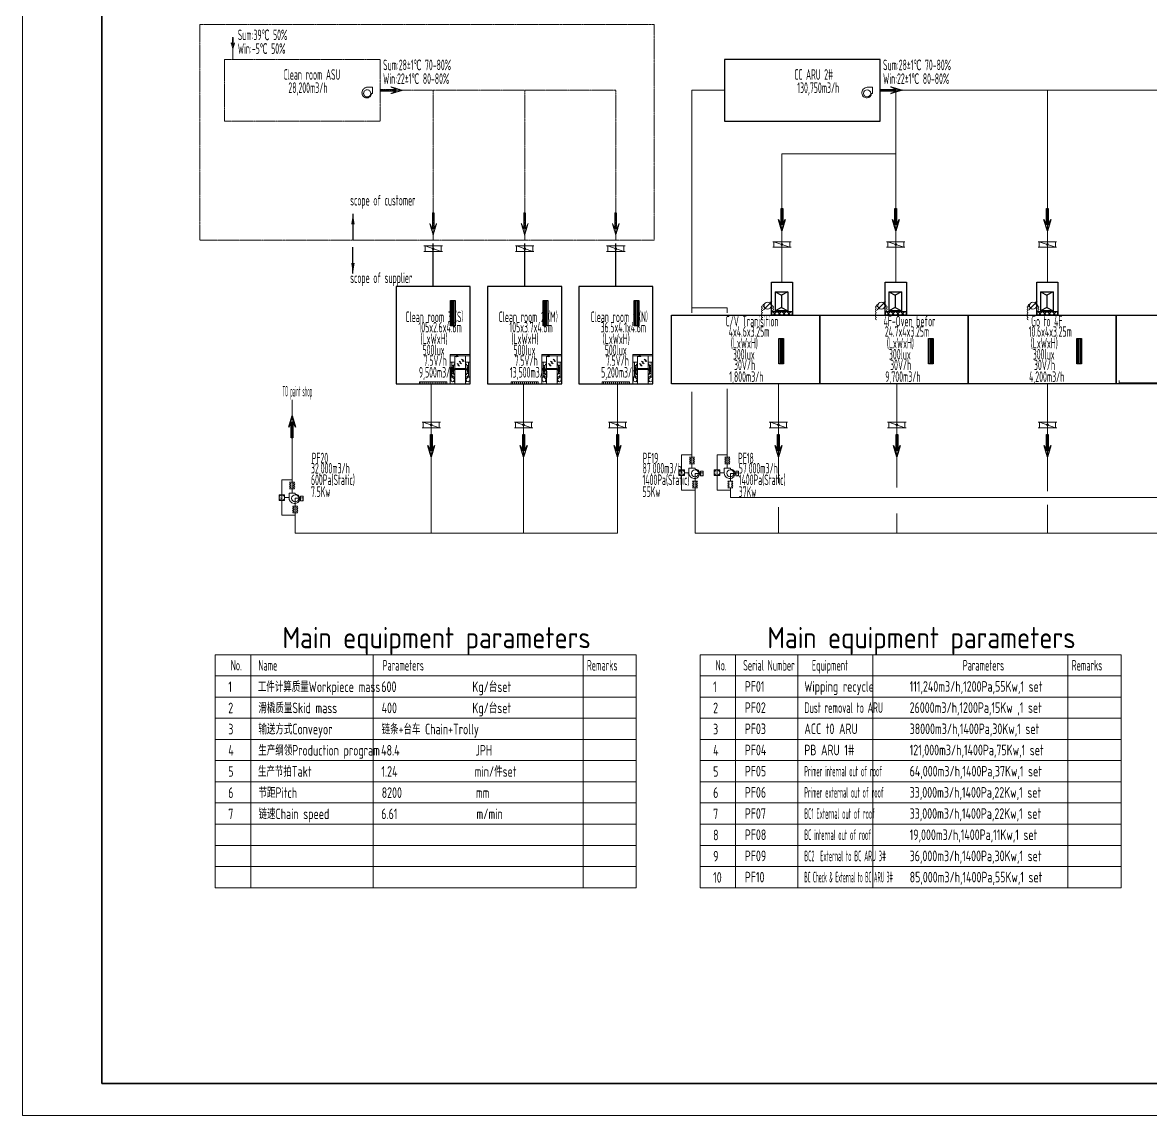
# Model space of a CAD drawing. Header units: millimetres. Extents: x 107215 to 233365, y -8722 to 80378.
# Drawn here: x 107215 to 160467, y -8722 to 42866 of the extents above; entities that cross this region are included whole.
import ezdxf

# ---------------------------------------------------------------- set-up
doc = ezdxf.new("R2010")
doc.units = ezdxf.units.MM
doc.header["$LTSCALE"] = 2
doc.linetypes.add('PHANTOM', pattern=[5.5, 3, -0.5, 0.5, -0.5, 0.5, -0.5])
doc.layers.get('0').update_dxf_attribs({"lineweight": 30})
for name, color, linetype, lineweight in [('01-粗实线', 3, 'Continuous', 25), ('02-细实线', 2, 'Continuous', 13), ('06-双点划线', 4, 'PHANTOM', 13), ('07-尺寸线', 2, 'Continuous', 13), ('08-文本', 2, 'Continuous', 13), ('图框', 7, 'Continuous', 35)]:
    doc.layers.add(name, color=color, linetype=linetype, lineweight=lineweight)
doc.layers.add('09-不打印层', color=6, linetype='Continuous', lineweight=13, plot=False)
doc.styles.add('工程字', font='gbenor.shx', dxfattribs={"bigfont": 'gbcbig.shx'})
doc.styles.add('标准', font='gbenor.shx', dxfattribs={"bigfont": 'gbcbig.shx'})
doc.dimstyles.new('PY-0100', dxfattribs={"dimscale": 100, "dimtxt": 5, "dimasz": 2.5, "dimexe": 1.5, "dimexo": 1.5, "dimgap": 2, "dimtad": 1, "dimdec": 0, "dimzin": 12, "dimdsep": 46, "dimtxsty": '工程字', "dimblk": 'OPEN30', "dimcen": 2.5, "dimdle": 5, "dimclrd": 2, "dimclre": 2, "dimclrt": 2, "dimadec": 0, "dimazin": 2, "dimtfac": 1, "dimtdec": 0, "dimtix": 1, "dimtmove": 2, "dimatfit": 3, "dimfxl": 1, "dimtfill": 1, "dimtolj": 1, "dimarcsym": 0})

# ---------------------------------------------------------------- blocks, each defined once
blk = doc.blocks.new('A$C4be98560')
at = {"layer": '02-细实线'}
for p, q in [((872, 263), (0, 263)), ((872, 0), (0, 0))]:
    blk.add_line(p, q, dxfattribs=at)
at = {"layer": '02-细实线', "ltscale": 2}
blk.add_line((814, 0), (57, 263), dxfattribs=at)
blk.add_line((814, 0), (57, 263), dxfattribs=at)
blk.add_lwpolyline([(814, 263), (814, 0), (57, 0), (57, 263)], close=True, dxfattribs=at)
blk.add_lwpolyline([(814, 263), (814, 0), (57, 0), (57, 263)], close=True, dxfattribs=at)
blk.add_circle((436, 132), 44.9, dxfattribs=at)
blk.add_circle((436, 132), 44.9, dxfattribs=at)
blk = doc.blocks.new('C$51A9D12799D94EEBA75711500ADBCD73_2')
for p, q in [((0, 900), (600, 900)), ((0, 900), (300, 740)), ((0, 900), (0, 0)), ((600, 900), (300, 740)), ((300, 740), (300, 160)), ((600, 900), (600, 0)), ((300, 160), (0, 0)), ((600, 0), (0, 0)), ((300, 160), (600, 0))]:
    blk.add_line(p, q)
blk = doc.blocks.new('指针压差表')
at = {"ltscale": 5}
for q in [(196, -30), (-111, 327), (-155, 280)]:
    blk.add_line((-196, 363), q, dxfattribs=at)
blk.add_circle((0, 167), 167, dxfattribs=at)
for centre, start, end in [((-224, 111), 90, 270), ((-224, 0), 90, 270), ((-169, 160), 80.4676, 284.196), ((169, 174), 260.4786, 104.2085), ((224, 111), 270, 90), ((224, 0), 270, 90), ((224, -111), 270, 90), ((224, -222), 270, 90), ((224, -333), 270, 90), ((224, -333), 270, 90), ((224, -444), 270, 90)]:
    blk.add_arc(centre, 55.5, start, end, dxfattribs=at)
blk = doc.blocks.new('A$C0f124d09')
at = {"layer": '08-文本'}
h = blk.add_hatch(dxfattribs=at)
h.set_pattern_fill('多孔材料', color=256, scale=17.5, style=0)
h.set_pattern_definition([(45, (-370853.901, -147057.784), (-15.4679608, 15.4679608), []), (135, (-370853.901, -147057.784), (-15.4679608, -15.4679608), [])])
h.paths.add_polyline_path([(231, 336), (231, 91), (245, 91), (245, 336)])
h = blk.add_hatch(dxfattribs=at)
h.set_pattern_fill('多孔材料', color=256, scale=17.5, style=0)
h.set_pattern_definition([(135, (371903.901, -147057.784), (15.4679608, 15.4679608), []), (45, (371903.901, -147057.784), (15.4679608, -15.4679608), [])])
h.paths.add_polyline_path([(819, 336), (819, 91), (805, 91), (805, 336)])
for p, q in [((1050, 1540), (0, 1540)), ((0, 1540), (0, 0)), ((1050, 1470), (0, 1470)), ((245, 1470), (245, 0)), ((266, 1456), (268, 1456)), ((266, 1455), (268, 1455)), ((266, 1434), (268, 1434)), ((266, 1434), (268, 1434)), ((268, 1462), (407, 1462)), ((268, 1458), (268, 1456)), ((268, 1455), (268, 1453)), ((268, 1434), (268, 1436)), ((268, 1431), (268, 1434)), ((407, 1427), (268, 1427)), ((269, 1458), (269, 1456)), ((269, 1456), (271, 1456)), ((269, 1455), (269, 1453)), ((269, 1455), (271, 1455)), ((269, 1434), (269, 1436)), ((269, 1434), (271, 1434)), ((269, 1434), (271, 1434)), ((269, 1431), (269, 1434)), ((274, 1458), (274, 1459)), ((274, 1459), (275, 1459)), ((275, 1458), (274, 1458)), ((274, 1456), (274, 1457)), ((274, 1457), (275, 1457)), ((275, 1456), (274, 1456)), ((274, 1433), (274, 1432)), ((275, 1433), (274, 1433)), ((274, 1432), (274, 1430)), ((274, 1432), (275, 1432)), ((275, 1432), (274, 1432)), ((274, 1430), (275, 1430)), ((275, 1462), (275, 1427)), ((275, 1457), (275, 1458)), ((275, 1432), (275, 1432)), ((317, 1464), (317, 1467)), ((330, 1464), (317, 1464)), ((318, 1462), (319, 1463)), ((318, 1462), (319, 1463)), ((319, 1463), (327, 1463)), ((319, 1463), (327, 1463)), ((320, 1464), (320, 1463)), ((321, 1464), (326, 1464)), ((321, 1464), (326, 1464)), ((324, 1489), (324, 1489)), ((327, 1464), (327, 1463)), ((328, 1462), (327, 1463)), ((328, 1462), (327, 1463)), ((339, 1494), (330, 1494)), ((335, 1502), (386, 1502)), ((335, 1498), (335, 1502)), ((335, 1500), (386, 1500)), ((335, 1492), (335, 1494)), ((335, 1492), (386, 1492)), ((336, 1490), (386, 1490)), ((336, 1490), (336, 1487)), ((371, 1488), (371, 1504)), ((381, 1496), (380, 1496)), ((381, 1496), (380, 1496)), ((381, 1498), (381, 1496)), ((381, 1496), (381, 1494)), ((382, 1498), (382, 1496)), ((382, 1496), (382, 1494)), ((384, 1496), (382, 1496)), ((384, 1496), (382, 1496)), ((386, 1490), (386, 1502)), ((400, 1462), (400, 1427)), ((406, 1456), (403, 1456)), ((406, 1455), (403, 1455)), ((406, 1434), (403, 1434)), ((406, 1434), (403, 1434)), ((406, 1458), (406, 1456)), ((406, 1458), (406, 1456)), ((408, 1456), (406, 1456)), ((406, 1455), (406, 1453)), ((408, 1455), (406, 1455)), ((406, 1455), (406, 1453)), ((406, 1434), (406, 1436)), ((406, 1434), (406, 1436)), ((406, 1431), (406, 1434)), ((408, 1434), (406, 1434)), ((406, 1431), (406, 1434)), ((408, 1434), (406, 1434)), ((593, 1052), (461, 1184)), ((727, 1166), (595, 1298)), ((677, 1248), (640, 1286)), ((683, 1178), (645, 1216)), ((805, 0), (805, 1470)), ((1050, 0), (1050, 1540)), ((0, 1141), (245, 1141)), ((84, 445), (84, 1141)), ((84, 966), (168, 966)), ((84, 546), (84, 966)), ((84, 966), (168, 546)), ((84, 546), (168, 966)), ((168, 966), (168, 546)), ((208, 1036), (198, 1031)), ((198, 1031), (198, 1013)), ((198, 994), (198, 1013)), ((208, 989), (198, 994)), ((208, 780), (198, 775)), ((198, 775), (198, 756)), ((198, 737), (198, 756)), ((208, 732), (198, 737)), ((245, 1060), (208, 1045)), ((208, 1045), (208, 1013)), ((208, 981), (208, 1013)), ((245, 966), (208, 981)), ((245, 803), (208, 788)), ((208, 788), (208, 756)), ((208, 724), (208, 756)), ((245, 709), (208, 724)), ((218, 1049), (218, 977)), ((218, 792), (218, 720)), ((245, 805), (805, 805)), ((245, 746), (805, 746)), ((488, 931), (356, 1063)), ((438, 1013), (400, 1051)), ((443, 943), (405, 981)), ((544, 1134), (506, 1172)), ((549, 1064), (511, 1102)), ((805, 1141), (1050, 1141)), ((805, 1060), (842, 1045)), ((805, 966), (842, 981)), ((805, 803), (842, 788)), ((805, 709), (842, 724)), ((832, 1049), (832, 977)), ((832, 792), (832, 720)), ((842, 1045), (842, 1013)), ((842, 1036), (852, 1031)), ((842, 981), (842, 1013)), ((842, 989), (852, 994)), ((842, 788), (842, 756)), ((842, 780), (852, 775)), ((842, 724), (842, 756)), ((842, 732), (852, 737)), ((852, 1031), (852, 1013)), ((852, 994), (852, 1013)), ((852, 775), (852, 756)), ((852, 737), (852, 756)), ((966, 966), (882, 966)), ((882, 966), (882, 546)), ((966, 966), (882, 546)), ((966, 546), (882, 966)), ((966, 445), (966, 1141)), ((966, 546), (966, 966)), ((0, 371), (245, 371)), ((0, 0), (1050, 0)), ((27, 243), (27, 371)), ((27, 352), (137, 352)), ((168, 546), (84, 546)), ((158, 371), (84, 445)), ((137, 352), (137, 371)), ((137, 352), (137, 310)), ((208, 523), (198, 518)), ((198, 518), (198, 499)), ((198, 481), (198, 499)), ((208, 476), (198, 481)), ((245, 546), (208, 531)), ((208, 531), (208, 499)), ((208, 467), (208, 499)), ((245, 452), (208, 467)), ((218, 535), (218, 463)), ((231, 336), (245, 336)), ((231, 91), (231, 336)), ((245, 91), (231, 91)), ((245, 336), (245, 91)), ((805, 546), (842, 531)), ((805, 452), (842, 467)), ((805, 371), (1050, 371)), ((819, 336), (805, 336)), ((805, 336), (805, 91)), ((805, 91), (819, 91)), ((819, 91), (819, 336)), ((832, 535), (832, 463)), ((842, 531), (842, 499)), ((842, 523), (852, 518)), ((842, 467), (842, 499)), ((842, 476), (852, 481)), ((852, 518), (852, 499)), ((852, 481), (852, 499)), ((882, 546), (966, 546)), ((892, 371), (966, 445)), ((913, 352), (913, 371)), ((1023, 352), (913, 352)), ((913, 352), (913, 310)), ((1023, 243), (1023, 371))]:
    blk.add_line(p, q, dxfattribs=at)
for points in [[(357, 1498), (329, 1498), (329, 1494), (357, 1494)], [(344, 1500), (347, 1500), (347, 1499), (344, 1499)], [(345, 1499), (347, 1499), (347, 1498), (345, 1498)], [(377, 1498), (357, 1498), (357, 1494), (377, 1494)], [(365, 1500), (376, 1500), (376, 1498), (365, 1498)], [(365, 1492), (376, 1492), (376, 1494), (365, 1494)], [(366, 1498), (375, 1498), (375, 1498), (366, 1498)], [(366, 1494), (375, 1494), (375, 1494), (366, 1494)], [(235, 1022), (228, 1022), (228, 1003), (235, 1003)], [(235, 765), (228, 765), (228, 747), (235, 747)], [(816, 1022), (822, 1022), (822, 1003), (816, 1003)], [(816, 765), (822, 765), (822, 747), (816, 747)], [(235, 509), (228, 509), (228, 490), (235, 490)], [(816, 509), (822, 509), (822, 490), (816, 490)]]:
    blk.add_lwpolyline(points, close=True, dxfattribs=at)
for points in [[(330, 1493), (330, 1494), (334, 1494), (334, 1492)], [(766, 782), (640, 782)], [(640, 769), (766, 769)]]:
    blk.add_lwpolyline(points, dxfattribs=at)
blk.add_lwpolyline([(372, 1457), (377, 1457, -0.414214), (379, 1455), (379, 1434, -0.414214), (377, 1433), (372, 1433, -0.414214), (370, 1434), (370, 1455, -0.414214)], format="xyb", close=True, dxfattribs=at)
for centre, radius in [((269, 1456), 3.5), ((269, 1434), 3.5), ((382, 1496), 3.01), ((406, 1456), 3.5), ((406, 1434), 3.5)]:
    blk.add_circle(centre, radius, dxfattribs=at)
for centre, radius, start, end in [((305, 1445), 43.5, 159.51491, 200.48509), ((268, 1459), 3.5, 90, 159.51491), ((268, 1431), 3.5, 200.48509, 270), ((269, 1456), 2.58, 172.19003, 187.80997), ((269, 1434), 2.58, 172.19003, 187.80997), ((269, 1456), 2.58, 82.19003, 97.80997), ((269, 1456), 2.58, 262.19003, 277.80997), ((269, 1434), 2.58, 82.19003, 97.80997), ((269, 1434), 2.58, 262.19003, 277.80997), ((269, 1456), 2.58, 352.19003, 7.80997), ((269, 1434), 2.58, 352.19003, 7.80997), ((324, 1473), 23.9, 207.35603, 269.38508), ((324, 1416), 23.9, 90.61492, 152.64397), ((324, 1428), 9.25, 186.5653, 262.67516), ((323, 1473), 23.9, 270.61489, 332.64397), ((323, 1416), 23.9, 27.35603, 89.38511), ((322, 1428), 8.96, 276.69649, 355.02076), ((331, 1482), 10.3, 99.69703, 137.48929), ((334, 1476), 14.6, 107.65004, 133.86607), ((346, 1496), 3.01, 229.87631, 310.12369), ((382, 1496), 2.58, 172.19003, 187.80997), ((382, 1496), 2.58, 82.19003, 97.80997), ((382, 1496), 2.58, 262.19003, 277.80997), ((381, 1496), 2.58, 352.19003, 7.80997), ((406, 1456), 2.58, 172.19003, 187.80997), ((406, 1434), 2.58, 172.19003, 187.80997), ((406, 1456), 2.58, 82.19003, 97.80997), ((406, 1456), 2.58, 262.19003, 277.80997), ((406, 1434), 2.58, 82.19003, 97.80997), ((406, 1434), 2.58, 262.19003, 277.80997), ((407, 1459), 3.5, 20.48509, 90), ((407, 1431), 3.5, 270, 339.51491), ((406, 1456), 2.58, 352.19003, 7.80997), ((406, 1434), 2.58, 352.19003, 7.80997), ((369, 1445), 43.5, 339.51491, 20.48509), ((214, 1013), 16.8, 33.42057, 75.70789), ((214, 1013), 16.8, 284.29211, 326.57943), ((214, 756), 16.8, 33.42057, 75.70789), ((214, 756), 16.8, 284.29211, 326.57943), ((640, 776), 15.4, 24.14774, 335.85226), ((640, 776), 6.3, 90, 270), ((766, 776), 15.4, 204.14774, 155.85226), ((766, 776), 6.3, 270, 90), ((836, 1013), 16.8, 104.29211, 146.57943), ((836, 1013), 16.8, 213.42057, 255.70789), ((836, 756), 16.8, 104.29211, 146.57943), ((836, 756), 16.8, 213.42057, 255.70789), ((122, 212), 99.4, 161.48626, 80.83258), ((214, 499), 16.8, 33.42057, 75.70789), ((214, 499), 16.8, 284.29211, 326.57943), ((836, 499), 16.8, 104.29211, 146.57943), ((836, 499), 16.8, 213.42057, 255.70789), ((928, 212), 99.4, 99.16742, 18.51374)]:
    blk.add_arc(centre, radius, start, end, dxfattribs=at)
for centre, start_param in [((332, 1490), 3.141593), ((332, 1487), 2.694838)]:
    blk.add_ellipse(centre, major_axis=(-4.72, 0), ratio=0.5606, start_param=start_param, end_param=5.230422, dxfattribs=at)
for points in [[(324, 1486), (321, 1482), (319, 1479), (318, 1475), (318, 1471), (318, 1467), (317, 1464)], [(336, 1486), (334, 1482), (331, 1479), (330, 1475), (330, 1471), (330, 1467), (330, 1464)]]:
    blk.add_spline(points, degree=3, dxfattribs=at)
blk.add_open_spline([(318, 1470), (318, 1469), (317, 1468), (317, 1467)], degree=3, dxfattribs=at)
blk.add_open_spline([(324, 1489), (323, 1488), (321, 1486), (319, 1483), (318, 1479), (317, 1475), (318, 1473), (318, 1474)], degree=3, knots=[0, 0, 0, 0, 6.016743, 11.924245, 17.980547, 22.935487, 26.026539, 26.026539, 26.026539, 26.026539], dxfattribs=at)
blk = doc.blocks.new('$CAXA_FRAME_13B17AC1$')
at = {"layer": '09-不打印层'}
for p, q in [((-420.5, 297), (-420.5, -297)), ((-420.5, -297), (420.5, -297))]:
    blk.add_line(p, q, dxfattribs=at)
at = {"layer": '图框'}
for p, q in [((-395.5, 287), (-395.5, -287)), ((-395.5, -287), (410.5, -287))]:
    blk.add_line(p, q, dxfattribs=at)
blk = doc.blocks.new('_Open30')
at = {"color": 0, "linetype": 'ByBlock', "lineweight": -2}
for p, q in [((-1, 0.27), (0, 0)), ((0, 0), (-1, -0.27)), ((0, 0), (-1, 0))]:
    blk.add_line(p, q, dxfattribs=at)
blk = doc.blocks.new('C$A0C62D45F54B416E9F87B461674620F3_3')
at = {"layer": '08-文本'}
for p, q in [((822, 0), (410, -3)), ((822, -484), (739, -484)), ((822, 0), (822, -484))]:
    blk.add_line(p, q, dxfattribs=at)
blk.add_circle((409, -484), 279, dxfattribs=at)
for centre, radius, start, end in [((441, -443), 441, 94.07524, 185.3009), ((380, -459), 379, 183.77682, 274.49488), ((397, -495), 342, 272.23035, 1.93998)]:
    blk.add_arc(centre, radius, start, end, dxfattribs=at)
blk = doc.blocks.new('C$554F49C270534FEF9F7782F15CA40145_3')
at = {"layer": '08-文本'}
for p, q in [((0, 655), (655, 655)), ((0, 0), (0, 655)), ((655, 327), (0, 327)), ((0, 0), (655, 0)), ((655, 0), (655, 655))]:
    blk.add_line(p, q, dxfattribs=at)
blk.add_circle((327, 327), 327, dxfattribs=at)
at = {"layer": '08-文本', "style": '标准'}
blk.add_text('PDS', height=200, dxfattribs=at).set_placement((145, 406))

msp = doc.modelspace()

# ---------------------------------------------------------------- hatches: boundary and pattern name
at = {"layer": '02-细实线', "linetype": 'Continuous'}
h = msp.add_hatch(dxfattribs=at)
h.set_pattern_fill('ANSI31', color=256, angle=-90, style=0, pattern_type=0)
h.set_pattern_definition([(270, (-12566.82, 434881.77), (95.25, -3e-14), [])])
h.paths.add_polyline_path([(127244, 25907), (127244, 25812), (125961, 25812), (125961, 25907)], flags=0)
h = msp.add_hatch(dxfattribs=at)
h.set_pattern_fill('ANSI31', color=256, angle=-90, style=0, pattern_type=0)
h.set_pattern_definition([(270, (-8247.27, 434881.77), (95.25, -3e-14), [])])
h.paths.add_polyline_path([(131564, 25907), (131564, 25812), (130281, 25812), (130281, 25907)], flags=0)
h = msp.add_hatch(dxfattribs=at)
h.set_pattern_fill('ANSI31', color=256, angle=-90, style=0, pattern_type=0)
h.set_pattern_definition([(270, (-3944.92, 434881.77), (95.25, -3e-14), [])])
h.paths.add_polyline_path([(135866, 25907), (135866, 25812), (134583, 25812), (134583, 25907)], flags=0)
at = {"layer": '07-尺寸线'}
h = msp.add_hatch(dxfattribs=at)
h.set_pattern_fill('ANSI37', color=256, scale=50)
h.set_pattern_definition([(45, (149344.2, 18012.03), (-112.2532, 112.2532), []), (135, (149344.2, 18012.03), (-112.2532, -112.2532), [])])
h.paths.add_polyline_path([(142569, 29212), (142569, 29062), (143569, 29062), (143569, 29212)])
h = msp.add_hatch(dxfattribs=at)
h.set_pattern_fill('ANSI37', color=256, scale=50)
h.set_pattern_definition([(45, (154717.46, 18012.03), (-112.2532, 112.2532), []), (135, (154717.46, 18012.03), (-112.2532, -112.2532), [])])
h.paths.add_polyline_path([(147942, 29212), (147942, 29062), (148942, 29062), (148942, 29212)])
h = msp.add_hatch(dxfattribs=at)
h.set_pattern_fill('ANSI37', color=256, scale=50)
h.set_pattern_definition([(45, (161874.27, 18012.03), (-112.2532, 112.2532), []), (135, (161874.27, 18012.03), (-112.2532, -112.2532), [])])
h.paths.add_polyline_path([(155099, 29212), (155099, 29062), (156099, 29062), (156099, 29212)])

# ---------------------------------------------------------------- linework, layer by layer
for p, q in [((127416, 28551), (127416, 29753)), ((127416, 29753), (127636, 29753)), ((127486, 28602), (127486, 29702)), ((127486, 29702), (127486, 28602)), ((127566, 29702), (127566, 28602)), ((127566, 28602), (127566, 29702)), ((127636, 29753), (127636, 28551)), ((131792, 28551), (131792, 29753)), ((131792, 29753), (132012, 29753)), ((131862, 28602), (131862, 29702)), ((131862, 29702), (131862, 28602)), ((131942, 29702), (131942, 28602)), ((131942, 28602), (131942, 29702)), ((132012, 29753), (132012, 28551)), ((136091, 28551), (136091, 29753)), ((136091, 29753), (136311, 29753)), ((136161, 28602), (136161, 29702)), ((136161, 29702), (136161, 28602)), ((136241, 29702), (136241, 28602)), ((136241, 28602), (136241, 29702)), ((136311, 29753), (136311, 28551)), ((127636, 28551), (127416, 28551)), ((132012, 28551), (131792, 28551)), ((136311, 28551), (136091, 28551)), ((142924, 26757), (142924, 27959)), ((142924, 27959), (143144, 27959)), ((142994, 26808), (142994, 27908)), ((142994, 27908), (142994, 26808)), ((143074, 27908), (143074, 26808)), ((143074, 26808), (143074, 27908)), ((143144, 27959), (143144, 26757)), ((149992, 26757), (149992, 27959)), ((149992, 27959), (150212, 27959)), ((150062, 26808), (150062, 27908)), ((150062, 27908), (150062, 26808)), ((150142, 27908), (150142, 26808)), ((150142, 26808), (150142, 27908)), ((150212, 27959), (150212, 26757)), ((156992, 26757), (156992, 27959)), ((156992, 27959), (157212, 27959)), ((157062, 26808), (157062, 27908)), ((157062, 27908), (157062, 26808)), ((157142, 27908), (157142, 26808)), ((157142, 26808), (157142, 27908)), ((157212, 27959), (157212, 26757)), ((143144, 26757), (142924, 26757)), ((150212, 26757), (149992, 26757)), ((157212, 26757), (156992, 26757))]:
    msp.add_line(p, q)
msp.add_lwpolyline([(140357, 38213), (147700, 38213), (147700, 41126), (140357, 41126)], close=True)
at = {"layer": '01-粗实线'}
for p, q in [((126603, 30412), (126603, 32438)), ((130922, 30412), (130922, 32438)), ((135224, 30412), (135224, 32438))]:
    msp.add_line(p, q, dxfattribs=at)
for points in [[(147700, 39630), (147700, 39669), (147700, 39709), (148463, 39709), (148210, 39828), (148750, 39669), (148210, 39511), (148463, 39630)], [(143029, 34087), (143069, 34087), (143108, 34087), (143108, 33325), (143227, 33577), (143069, 33038), (142910, 33577), (143029, 33325)], [(148402, 34087), (148442, 34087), (148481, 34087), (148481, 33325), (148600, 33577), (148442, 33038), (148283, 33577), (148402, 33325)], [(155559, 34087), (155599, 34087), (155638, 34087), (155638, 33325), (155757, 33577), (155599, 33038), (155440, 33577), (155559, 33325)], [(124853, 25812), (128353, 25812), (128353, 30412), (124853, 30412)], [(129172, 25812), (132672, 25812), (132672, 30412), (129172, 30412)], [(133474, 25812), (136974, 25812), (136974, 30412), (133474, 30412)], [(142569, 29062), (142569, 30612), (143569, 30612), (143569, 29062)], [(147942, 29062), (147942, 30612), (148942, 30612), (148942, 29062)], [(155099, 29062), (155099, 30612), (156099, 30612), (156099, 29062)], [(144853, 25812), (137853, 25812), (137853, 29062), (144853, 29062)], [(142569, 29212), (142569, 29062), (143569, 29062), (143569, 29212)], [(151853, 25812), (144853, 25812), (144853, 29062), (151853, 29062)], [(147942, 29212), (147942, 29062), (148942, 29062), (148942, 29212)], [(158853, 25812), (151853, 25812), (151853, 29062), (158853, 29062)], [(155099, 29212), (155099, 29062), (156099, 29062), (156099, 29212)], [(165853, 25812), (158853, 25812), (158853, 29062), (165853, 29062)], [(119981, 23259), (119942, 23259), (119903, 23259), (119903, 24022), (119783, 23770), (119942, 24309), (120101, 23770), (119981, 24022)], [(126474, 23419), (126513, 23419), (126553, 23419), (126553, 22657), (126672, 22909), (126513, 22369), (126355, 22909), (126474, 22657)], [(130835, 23419), (130874, 23419), (130914, 23419), (130914, 22657), (131033, 22909), (130874, 22369), (130716, 22909), (130835, 22657)], [(135270, 23419), (135309, 23419), (135349, 23419), (135349, 22657), (135468, 22909), (135309, 22369), (135151, 22909), (135270, 22657)], [(142860, 23419), (142900, 23419), (142939, 23419), (142939, 22657), (143058, 22909), (142900, 22369), (142741, 22909), (142860, 22657)], [(148456, 23419), (148495, 23419), (148535, 23419), (148535, 22657), (148654, 22909), (148495, 22369), (148337, 22909), (148456, 22657)], [(155566, 23419), (155605, 23419), (155644, 23419), (155644, 22657), (155764, 22909), (155605, 22369), (155446, 22909), (155566, 22657)]]:
    msp.add_lwpolyline(points, close=True, dxfattribs=at)
at = {"layer": '02-细实线', "color": 1}
for p, q in [((138819, 29772), (138819, 39669)), ((138819, 39669), (140357, 39669)), ((175687, 39669), (147700, 39669)), ((148442, 30612), (148442, 39669)), ((155599, 30612), (155599, 39669)), ((143069, 30612), (143069, 36669)), ((148442, 36669), (143069, 36669)), ((138819, 29171), (138819, 29772)), ((140488, 29403), (138819, 29403)), ((140488, 29168), (140488, 29403)), ((126513, 18770), (126513, 25812)), ((130874, 18770), (130874, 25812)), ((135309, 18770), (135309, 25812)), ((140488, 21836), (140488, 25576)), ((142900, 21117), (142900, 25812)), ((148495, 20926), (148495, 25812)), ((155605, 20741), (155605, 25812)), ((119942, 20657), (119942, 25057)), ((138819, 21836), (138819, 25439)), ((138964, 18770), (138964, 21218)), ((140633, 20443), (166853, 20443)), ((120087, 18770), (120087, 20039)), ((142900, 18770), (142900, 19985)), ((155605, 18770), (155605, 20104)), ((148495, 18770), (148495, 19693)), ((135309, 18770), (120087, 18770)), ((184311, 18770), (138964, 18770))]:
    msp.add_line(p, q, dxfattribs=at)
at = {"layer": '02-细实线', "color": 6}
for p, q in [((119942, 21174), (119942, 23259)), ((138819, 22353), (138819, 22815)), ((140488, 22353), (140488, 22815)), ((138702, 22353), (138936, 22353)), ((138702, 22034), (138936, 22034)), ((138819, 21836), (138819, 22034)), ((140371, 22353), (140605, 22353)), ((140371, 22034), (140605, 22034)), ((140488, 21836), (140488, 22034)), ((138465, 21618), (138676, 21618)), ((138964, 21588), (138964, 21218)), ((138964, 21588), (139219, 21588)), ((140134, 21618), (140344, 21618)), ((140633, 21588), (140633, 21218)), ((140633, 21588), (140887, 21588)), ((119825, 21174), (120059, 21174)), ((119825, 20855), (120059, 20855)), ((119942, 20657), (119942, 20855)), ((138847, 20899), (139081, 20899)), ((138848, 21218), (139081, 21218)), ((138964, 20899), (138964, 20443)), ((140516, 21218), (140750, 21218)), ((140516, 20899), (140750, 20899)), ((140633, 20899), (140633, 20443)), ((119588, 20440), (119798, 20440)), ((120087, 20409), (120087, 20039)), ((120087, 20409), (120341, 20409)), ((119970, 20039), (120204, 20039)), ((119970, 19721), (120204, 19721)), ((120087, 19721), (120087, 19264))]:
    msp.add_line(p, q, dxfattribs=at)
at = {"layer": '02-细实线', "ltscale": 0.2}
for points in [[(127244, 25907), (127244, 25812), (125961, 25812), (125961, 25907)], [(131564, 25907), (131564, 25812), (130281, 25812), (130281, 25907)], [(135866, 25907), (135866, 25812), (134583, 25812), (134583, 25907)]]:
    msp.add_lwpolyline(points, close=True, dxfattribs=at)
at = {"layer": '02-细实线', "color": 6}
for points in [[(138819, 22468), (138334, 22468), (138334, 21749)], [(140488, 22468), (140003, 22468), (140003, 21749)], [(138765, 22034), (138698, 22074), (138765, 22113), (138698, 22153), (138765, 22193), (138698, 22233), (138765, 22273), (138698, 22313), (138765, 22353)], [(138873, 22034), (138941, 22074), (138873, 22113), (138941, 22153), (138873, 22193), (138941, 22233), (138873, 22273), (138941, 22313), (138873, 22353)], [(140434, 22034), (140366, 22074), (140434, 22113), (140366, 22153), (140434, 22193), (140366, 22233), (140434, 22273), (140366, 22313), (140434, 22353)], [(140542, 22034), (140609, 22074), (140542, 22113), (140609, 22153), (140542, 22193), (140609, 22233), (140542, 22273), (140609, 22313), (140542, 22353)], [(138964, 20796), (138334, 20796), (138334, 21487)], [(140633, 20796), (140003, 20796), (140003, 21487)], [(119942, 21289), (119457, 21289), (119457, 20571)], [(119888, 20855), (119820, 20895), (119888, 20935), (119820, 20975), (119888, 21015), (119820, 21055), (119888, 21095), (119820, 21134), (119888, 21174)], [(119996, 20855), (120064, 20895), (119996, 20935), (120064, 20975), (119996, 21015), (120064, 21055), (119996, 21095), (120064, 21134), (119996, 21174)], [(138910, 21218), (138843, 21178), (138910, 21138), (138843, 21098), (138910, 21058), (138843, 21018), (138910, 20979), (138843, 20939), (138910, 20899)], [(139019, 21218), (139086, 21178), (139019, 21138), (139086, 21098), (139019, 21058), (139086, 21018), (139019, 20979), (139086, 20939), (139019, 20899)], [(140579, 21218), (140512, 21178), (140579, 21138), (140512, 21098), (140579, 21058), (140512, 21018), (140579, 20979), (140512, 20939), (140579, 20899)], [(140687, 21218), (140755, 21178), (140687, 21138), (140755, 21098), (140687, 21058), (140755, 21018), (140687, 20979), (140755, 20939), (140687, 20899)], [(120087, 19617), (119457, 19617), (119457, 20309)], [(120033, 20039), (119966, 20000), (120033, 19960), (119966, 19920), (120033, 19880), (119966, 19840), (120033, 19800), (119966, 19760), (120033, 19721)], [(120142, 20039), (120209, 20000), (120142, 19960), (120209, 19920), (120142, 19880), (120209, 19840), (120142, 19800), (120209, 19760), (120142, 19721)]]:
    msp.add_lwpolyline(points, dxfattribs=at)
for points in [[(139219, 21475), (139219, 21693), (139346, 21693), (139346, 21475)], [(140887, 21475), (140887, 21693), (141015, 21693), (141015, 21475)], [(120341, 20297), (120341, 20515), (120469, 20515), (120469, 20297)]]:
    msp.add_lwpolyline(points, close=True, dxfattribs=at)
at = {"layer": '06-双点划线'}
for p, q in [((117146, 41126), (117146, 41643)), ((123735, 39814), (123487, 39812)), ((123735, 39524), (123685, 39524)), ((123735, 39814), (123735, 39524)), ((135224, 39669), (124095, 39669)), ((126603, 32599), (126603, 39669)), ((130922, 32599), (130922, 39669)), ((135224, 32599), (135224, 39669))]:
    msp.add_line(p, q, dxfattribs=at)
for points in [[(115584, 42771), (137041, 42771), (137041, 32599), (115584, 32599)], [(117126, 42167), (117146, 42167), (117165, 42167), (117165, 41786), (117225, 41912), (117146, 41643), (117066, 41912), (117126, 41786)], [(116752, 38213), (124095, 38213), (124095, 41126), (116752, 41126)], [(124095, 39630), (124095, 39669), (124095, 39709), (124858, 39709), (124606, 39828), (125145, 39669), (124606, 39511), (124858, 39630)], [(126563, 33887), (126603, 33887), (126642, 33887), (126642, 33125), (126761, 33377), (126603, 32838), (126444, 33377), (126563, 33125)], [(130883, 33887), (130922, 33887), (130962, 33887), (130962, 33125), (131081, 33377), (130922, 32838), (130764, 33377), (130883, 33125)], [(135185, 33887), (135224, 33887), (135264, 33887), (135264, 33125), (135383, 33377), (135224, 32838), (135066, 33377), (135185, 33125)]]:
    msp.add_lwpolyline(points, close=True, dxfattribs=at)
msp.add_circle((123487, 39524), 168, dxfattribs=at)
for centre, radius, start, end in [((123506, 39548), 265, 94.0752, 185.3009), ((123470, 39539), 228, 183.7768, 274.4949), ((123480, 39517), 205, 272.2303, 1.94)]:
    msp.add_arc(centre, radius, start, end, dxfattribs=at)
at = {"layer": '07-尺寸线'}
msp.add_lwpolyline([(158992, 25973), (158992, 25862), (165719, 25862), (165719, 25972)], dxfattribs=at)
at = {"layer": '08-文本'}
for p, q in [((147339, 39814), (147092, 39812)), ((147339, 39524), (147289, 39524)), ((147339, 39814), (147339, 39524))]:
    msp.add_line(p, q, dxfattribs=at)
at = {"layer": '08-文本', "color": 2}
for p, q in [((116308, 13028), (136190, 13028)), ((116308, 13028), (116308, 2028)), ((117987, 13028), (117987, 2028)), ((123775, 13028), (123775, 2028)), ((133680, 13028), (133680, 2028)), ((136190, 13028), (136190, 2028)), ((139200, 13028), (159082, 13028)), ((139200, 13028), (139200, 2028)), ((140879, 13028), (140879, 2028)), ((143818, 13028), (143818, 2028)), ((147363, 13028), (147363, 2028)), ((156572, 13028), (156572, 2028)), ((159082, 13028), (159082, 2028)), ((116308, 12028), (136190, 12028)), ((139200, 12028), (159082, 12028)), ((116308, 11028), (136190, 11028)), ((139200, 11028), (159082, 11028)), ((116308, 10028), (136190, 10028)), ((139200, 10028), (159082, 10028)), ((116308, 9028), (136190, 9028)), ((139200, 9028), (159082, 9028)), ((116308, 8028), (136190, 8028)), ((139200, 8028), (159082, 8028)), ((116308, 7028), (136190, 7028)), ((139200, 7028), (159082, 7028)), ((116308, 6028), (136190, 6028)), ((139200, 6028), (159082, 6028)), ((116308, 5028), (136190, 5028)), ((139200, 5028), (159082, 5028)), ((116308, 4028), (136190, 4028)), ((139200, 4028), (159082, 4028)), ((116308, 3028), (136190, 3028)), ((139200, 3028), (159082, 3028)), ((116308, 2028), (136190, 2028)), ((139200, 2028), (159082, 2028))]:
    msp.add_line(p, q, dxfattribs=at)
at = {"layer": '08-文本'}
msp.add_circle((147091, 39524), 168, dxfattribs=at)
for centre, radius, start, end in [((147111, 39548), 265, 94.0752, 185.3009), ((147074, 39539), 228, 183.7768, 274.4949), ((147084, 39517), 205, 272.2303, 1.94)]:
    msp.add_arc(centre, radius, start, end, dxfattribs=at)

# ---------------------------------------------------------------- block references
at = {"layer": '01-粗实线'}
for p in [(142748, 29262), (148121, 29262), (155278, 29262)]:
    msp.add_blockref('C$51A9D12799D94EEBA75711500ADBCD73_2', p, dxfattribs=at)
at = {"layer": '02-细实线', "xscale": -1}
for p in [(142389, 29334), (147762, 29334), (154919, 29334)]:
    msp.add_blockref('指针压差表', p, dxfattribs=at)
at = {"layer": '02-细实线', "color": 6}
for name, p, xscale, yscale, zscale, rotation in [('C$A0C62D45F54B416E9F87B461674620F3_3', (138674, 21343), 0.5999999999999996, 0.5999999999999996, 0.5999999999999996, 90.00000000000001), ('C$A0C62D45F54B416E9F87B461674620F3_3', (140343, 21343), 0.5999999999999996, 0.5999999999999996, 0.5999999999999996, 90.00000000000001), ('C$554F49C270534FEF9F7782F15CA40145_3', (138465, 21749), -0.3999999999999998, 0.3999999999999998, 0.3999999999999998, 89.99905356673648), ('C$554F49C270534FEF9F7782F15CA40145_3', (140134, 21749), -0.3999999999999998, 0.3999999999999998, 0.3999999999999998, 89.99905356673648), ('C$554F49C270534FEF9F7782F15CA40145_3', (119588, 20571), -0.3999999999999998, 0.3999999999999998, 0.3999999999999998, 89.99905356673648), ('C$A0C62D45F54B416E9F87B461674620F3_3', (119797, 20164), 0.5999999999999996, 0.5999999999999996, 0.5999999999999996, 90.00000000000001)]:
    msp.add_blockref(name, p, dxfattribs=dict(at, xscale=xscale, yscale=yscale, zscale=zscale, rotation=rotation))
at = {"layer": '07-尺寸线'}
for p in [(142633, 32258), (148006, 32258), (155163, 32258), (126167, 32058), (130486, 32058), (134789, 32058), (126078, 23741), (130438, 23741), (134873, 23741), (142464, 23741), (148059, 23741), (155169, 23741)]:
    msp.add_blockref('A$C4be98560', p, dxfattribs=at)
at = {"layer": '07-尺寸线', "ltscale": 0.5, "xscale": 0.8999999999999999, "yscale": 0.8999999999999999, "zscale": 0.8999999999999999}
for p in [(127408, 25812), (131727, 25812), (136029, 25812)]:
    msp.add_blockref('A$C0f124d09', p, dxfattribs=at)
at = {"layer": '08-文本', "xscale": 150, "yscale": 150, "zscale": 150}
msp.add_blockref('$CAXA_FRAME_13B17AC1$', (170290, 35828), dxfattribs=at)

# ---------------------------------------------------------------- texts
at = {"layer": '02-细实线', "color": 6, "style": '标准'}
for p in [(139252, 21655), (140921, 21655), (120375, 20476)]:
    msp.add_text('INV', height=80, rotation=270, dxfattribs=at).set_placement(p)
at = {"layer": '06-双点划线', "style": '标准', "width": 0.5}
for s, p in [('Sum:39℃ 50%%%', (117377, 42037)), ('Win:-5℃ 50%%%', (117377, 41389)), ('Sum:28±1℃ 70-80%%%', (124237, 40617)), ('Clean room ASU', (119539, 40166)), ('Win:22±1℃ 80-80%%%', (124237, 39969)), ('28,200m3/h', (119767, 39542)), ('scope of customer', (122683, 34229)), ('scope of supplier', (122683, 30571))]:
    msp.add_text(s, height=500, dxfattribs=at).set_placement(p)
at = {"layer": '07-尺寸线', "style": '标准'}
for s, width, p in [('Sum:28±1℃ 70-80%%%', 0.5, (147842, 40617)), ('CC ARU 2#', 0.5, (143654, 40166)), ('Win:22±1℃ 80-80%%%', 0.5, (147842, 39969)), ('130,750m3/h', 0.5, (143792, 39542)), ('Clean room 3（S）', 0.5, (125290, 28726)), ('Clean room 2（M）', 0.5, (129693, 28726)), ('Clean room 1（N）', 0.5, (134031, 28726)), ('C/V Tranisition', 0.5, (140411, 28522)), ('4F-Oven befor', 0.5, (147870, 28522)), ('Go to 4F', 0.5, (154837, 28522)), ('105x2.6x4.6m', 0.5, (125907, 28237)), ('(LxWxH)', 0.5, (126004, 27691)), ('105x3.7x4.6m', 0.5, (130201, 28237)), ('(LxWxH)', 0.5, (130297, 27691)), ('36.5x4.1x4.6m', 0.5, (134508, 28237)), ('(LxWxH)', 0.5, (134605, 27691)), ('4x4.6x3.25m', 0.5, (140557, 28033)), ('24.7x4x3.25m', 0.5, (147925, 28033)), ('10.6x4x3.25m', 0.5, (154717, 28033)), ('(LxWxH)', 0.5, (140654, 27487)), ('(LxWxH)', 0.5, (148021, 27487)), ('(LxWxH)', 0.5, (154814, 27487)), ('500lux', 0.5, (126102, 27163)), ('7.5V/h', 0.5, (126158, 26663)), ('500lux', 0.5, (130395, 27163)), ('7.5V/h', 0.5, (130451, 26663)), ('500lux', 0.5, (134702, 27163)), ('7.5V/h', 0.5, (134759, 26663)), ('300lux', 0.5, (140751, 26959)), ('300lux', 0.5, (148119, 26959)), ('300lux', 0.5, (154911, 26959)), ('30V/h', 0.5, (140808, 26459)), ('30V/h', 0.5, (148175, 26459)), ('30V/h', 0.5, (154968, 26459)), ('9,500m3/h', 0.5, (125930, 26106)), ('13,500m3/h', 0.5, (130224, 26106)), ('5,200m3/h', 0.5, (134531, 26106)), ('1,800m3/h', 0.5, (140580, 25902)), ('9,700m3/h', 0.5, (147948, 25902)), ('4,200m3/h', 0.5, (154740, 25902)), ('TO paint shop', 0.3, (119487, 25214)), ('PF20', 0.5, (120869, 22059)), ('PF19', 0.5, (136492, 22059)), ('PF18', 0.5, (140994, 22059)), ('32,000m3/h', 0.5, (120833, 21580)), ('87,000m3/h', 0.5, (136487, 21580)), ('57,000m3/h', 0.5, (141028, 21580)), ('600Pa(Static)', 0.5, (120833, 21034)), ('1400Pa(Static)', 0.5, (136487, 21034)), ('1400Pa(Static)', 0.5, (141028, 21034)), ('7.5Kw', 0.5, (120833, 20473)), ('55Kw', 0.5, (136487, 20473)), ('37Kw', 0.5, (141028, 20473))]:
    msp.add_text(s, height=500, dxfattribs=dict(at, width=width)).set_placement(p)
at = {"layer": '08-文本', "style": '标准'}
for p in [(119489, 13333), (142380, 13333)]:
    msp.add_text('Main equipment parameters', height=1000, dxfattribs=at).set_placement(p)
at = {"layer": '08-文本', "color": 2, "style": '工程字'}
for s, width, p in [('No.', 0.6, (117045, 12278)), ('Name', 0.6, (118347, 12278)), ('Parameters', 0.6, (124217, 12278)), ('Remarks', 0.6, (133859, 12278)), ('No.', 0.6, (139937, 12278)), ('Serial Number', 0.6, (141239, 12278)), ('Equipment', 0.6, (144483, 12278)), ('Parameters', 0.6, (151608, 12278)), ('Remarks', 0.6, (156751, 12278)), ('1', 0.8, (116928, 11265)), (' 工件计算质量Workpiece mass', 0.8, (118110, 11265)), ('600', 0.8, (124154, 11265)), ('Kg/台set', 0.8, (128453, 11265)), ('1', 0.8, (139820, 11265)), ('PF01', 0.8, (141315, 11278)), ('Wipping recycle', 0.8, (144125, 11278)), ('111,240m3/h,1200Pa,55Kw,1 set', 0.8, (149098, 11278)), ('2', 0.8, (116928, 10265)), ('滑橇质量Skid mass ', 0.8, (118351, 10265)), ('400', 0.8, (124168, 10265)), ('Kg/台set', 0.8, (128452, 10265)), ('2', 0.8, (139820, 10265)), ('PF02', 0.8, (141315, 10278)), ('Dust removal to ARU', 0.55, (144125, 10278)), ('26000m3/h,1200Pa,15Kw ,1 set', 0.8, (149098, 10278)), ('3', 0.8, (116928, 9265)), ('输送方式Conveyor', 0.8, (118351, 9265)), ('链条+台车 Chain+Trolly', 0.8, (124168, 9265)), ('3', 0.8, (139820, 9265)), ('PF03', 0.8, (141315, 9278)), ('ACC t0 ARU', 0.8, (144125, 9278)), ('38000m3/h,1400Pa,30Kw,1 set', 0.8, (149098, 9278)), ('4', 0.8, (116928, 8265)), ('生产纲领Production program ', 0.8, (118348, 8265)), ('48.4', 0.8, (124147, 8265)), ('JPH', 0.8, (128602, 8265)), ('4', 0.8, (139820, 8265)), ('PF04', 0.8, (141315, 8278)), ('PB ARU 1#', 0.8, (144125, 8278)), ('121,000m3/h,1400Pa,75Kw,1 set', 0.8, (149098, 8278)), ('5', 0.8, (116928, 7265)), ('生产节拍Takt', 0.8, (118331, 7265)), ('1.24', 0.8, (124158, 7265)), ('min/件set', 0.8, (128561, 7265)), ('5', 0.8, (139820, 7265)), ('PF05', 0.8, (141315, 7278)), ('Primer internal out of roof', 0.4, (144125, 7278)), ('64,000m3/h,1400Pa,37Kw,1 set', 0.8, (149098, 7278)), ('6', 0.8, (116928, 6265)), ('节距Pitch ', 0.8, (118359, 6265)), ('8200', 0.8, (124171, 6265)), ('mm', 0.8, (128619, 6265)), ('6', 0.8, (139820, 6265)), ('PF06', 0.8, (141315, 6278)), ('Primer external out of roof', 0.4, (144125, 6278)), ('33,000m3/h,1400Pa,22Kw,1 set', 0.8, (149098, 6278)), ('7', 0.8, (116928, 5265)), ('链速Chain speed', 0.8, (118359, 5265)), ('6.61', 0.8, (124151, 5265)), ('m/min', 0.8, (128646, 5265)), ('7', 0.8, (139820, 5265)), ('PF07', 0.8, (141315, 5278)), ('BC1 External out of roof', 0.4, (144125, 5278)), ('33,000m3/h,1400Pa,22Kw,1 set', 0.8, (149098, 5278)), ('8', 0.8, (139820, 4265)), ('PF08', 0.8, (141315, 4278)), ('BC internal out of roof', 0.4, (144125, 4278)), ('19,000m3/h,1400Pa,11Kw,1 set', 0.8, (149098, 4278)), ('9', 0.8, (139820, 3265)), ('PF09', 0.8, (141315, 3278)), ('BC2  External to BC ARU 3#', 0.4, (144125, 3278)), ('36,000m3/h,1400Pa,30Kw,1 set', 0.8, (149098, 3278)), ('10', 0.8, (139820, 2265)), ('PF10', 0.8, (141315, 2278)), ('BC Check & External to BC ARU 3#', 0.35, (144125, 2278)), ('85,000m3/h,1400Pa,55Kw,1 set', 0.8, (149098, 2278))]:
    msp.add_text(s, height=500, dxfattribs=dict(at, width=width)).set_placement(p)

# ---------------------------------------------------------------- leaders
for points in [[(122814, 33840), (122814, 32599)], [(122814, 31018), (122814, 32259)]]:
    msp.add_leader(points, dimstyle='PY-0100', override={"dimasz": 5, "dimgap": 2, "dimtad": 0, "dimfxl": 1.25, "dimarcsym": 1})

doc.saveas('drawing.dxf')
